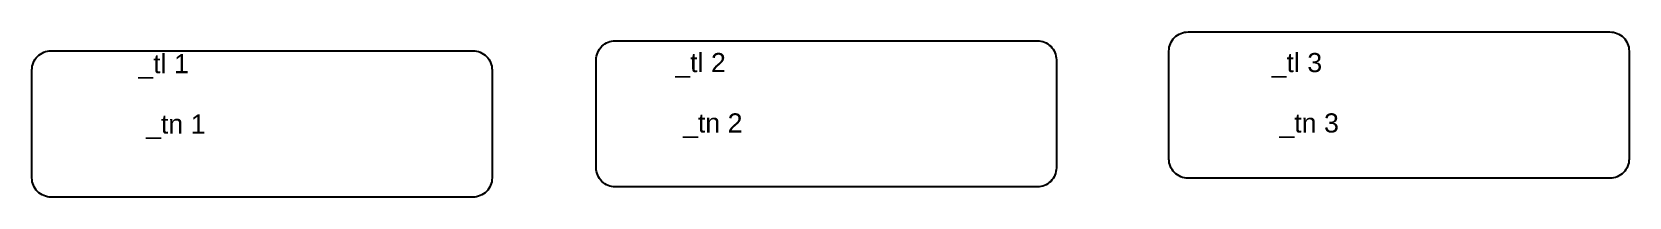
# Model space of a CAD drawing. Header units: millimetres. Extents: x 625 to 8958, y 812 to 1675.
import ezdxf

# ---------------------------------------------------------------- set-up
doc = ezdxf.new("R2010")
doc.units = ezdxf.units.MM
doc.layers.add('Omriss tanker', color=20, linetype='Continuous')
doc.layers.add('TEKST', color=7, linetype='Continuous')
doc.styles.add('Arial', font='ARIAL.TTF', dxfattribs={"height": 50})

msp = doc.modelspace()

# ---------------------------------------------------------------- linework, layer by layer
at = {"layer": 'Omriss tanker'}
for points in [[(6657.6, 1674.5), (8858.4, 1674.5, -0.414214), (8958.4, 1574.5), (8958.4, 1010.3, -0.414214), (8858.4, 910.3), (6657.6, 910.3, -0.414214), (6557.6, 1010.3), (6557.6, 1574.5, -0.414214)], [(3669.3, 1628.5), (5870.1, 1628.5, -0.414214), (5970.1, 1528.5), (5970.1, 964.3, -0.414214), (5870.1, 864.3), (3669.3, 864.3, -0.414214), (3569.3, 964.3), (3569.3, 1528.5, -0.414214)], [(725, 1575.8), (2925.8, 1575.8, -0.414214), (3025.8, 1475.8), (3025.8, 911.5, -0.414214), (2925.8, 811.5), (725, 811.5, -0.414214), (625, 911.5), (625, 1475.8, -0.414214)]]:
    msp.add_lwpolyline(points, format="xyb", close=True, dxfattribs=at)

# ---------------------------------------------------------------- texts
at = {"layer": 'TEKST', "linetype": 'Continuous', "style": 'Arial'}
for s, p in [('_tl 1', (1179.8, 1458.7)), ('_tl 2', (3981.6, 1464.4)), ('_tl 3', (7093.3, 1464.4)), ('_tn 2', (4022, 1148.9)), ('_tn 3', (7133.7, 1148.9)), ('_tn 1', (1220.2, 1143.3))]:
    msp.add_text(s, height=100, dxfattribs=at).set_placement(p)

doc.saveas('drawing.dxf')
